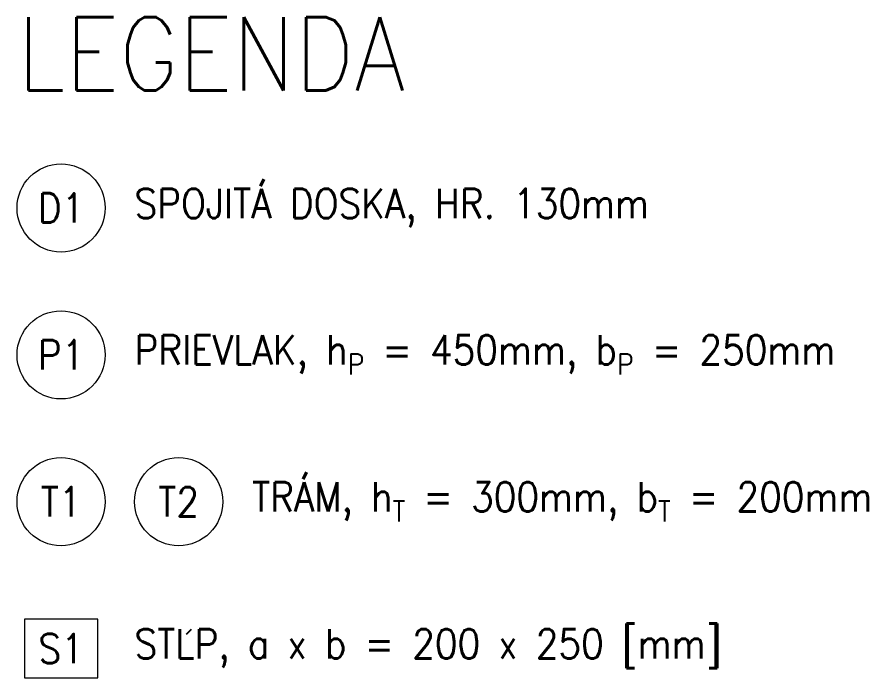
# Model space of a CAD drawing. Header units: millimetres. Extents: x 14694 to 27163, y 22435 to 29101.
# Drawn here: x 27104.9 to 27162.8, y 27596.3 to 27641.3 of the extents above; entities that cross this region are included whole.
import ezdxf

# ---------------------------------------------------------------- set-up
doc = ezdxf.new("R2010")
doc.units = ezdxf.units.MM
doc.header["$LTSCALE"] = 0.25
doc.header["$MEASUREMENT"] = 0
for name, color, linetype, lineweight in [('0.18', 51, 'Continuous', 18), ('0.25', 7, 'Continuous', 25), ('0.6', 10, 'Continuous', 60)]:
    doc.layers.add(name, color=color, linetype=linetype, lineweight=lineweight)
doc.styles.add('MyTextStyle', font='romans.shx', dxfattribs={"width": 0.9})

msp = doc.modelspace()

# ---------------------------------------------------------------- linework, layer by layer
at = {"layer": '0.18', "linetype": 'Continuous'}
msp.add_lwpolyline([(27110.351, 27600.267), (27105.351, 27600.267), (27105.351, 27596.267), (27110.351, 27596.267)], close=True, dxfattribs=at)
for centre in [(27107.851, 27628.267), (27107.851, 27618.267), (27107.851, 27608.267), (27115.851, 27608.267)]:
    msp.add_circle(centre, 3, dxfattribs=at)
at = {"layer": '0.25', "linetype": 'Continuous'}
msp.add_line((27116.383, 27599.247), (27116.737, 27599.6), dxfattribs=at)

# ---------------------------------------------------------------- texts
at = {"layer": '0.25', "linetype": 'Continuous', "char_height": 2, "style": 'MyTextStyle'}
for s, width, insert, attachment_point in [('\\A1;SPOJITÁ DOSKA, HR. 130{\\Fromans|c238;mm}', 45.07369, (27112.851, 27628.267), 4), ('\\A1;{\\Fromans|c238;D1}', 2, (27107.851, 27628.267), 5), ('\\A1;PRIEVLAK{\\Fromans|c238;, h\\H0.7x;\\S^ P;\\H1.42857x; = 450mm, b\\H0.7x;\\S^ P;\\H1.42857x; = 250mm}', 56.44447, (27112.851, 27618.267), 4), ('\\A1;{\\Fromans|c238;P1}', 2, (27107.851, 27618.267), 5), ('\\A1;{\\Fromans|c238;TRÁM, h\\H0.7x;\\S^ T;\\H1.42857x; = 300mm, b\\H0.7x;\\S^ T;\\H1.42857x; = 200mm}', 54.60009, (27120.851, 27608.267), 4), ('\\A1;{\\Fromans|c238;T1}', 2, (27107.851, 27608.267), 5), ('\\A1;{\\Fromans|c238;T2}', 2, (27115.851, 27608.267), 5), ('\\A1;STLP{\\Fromans|c238;, a x b = 200 x 250 [mm]}', 56.44447, (27112.851, 27598.267), 4), ('\\A1;{\\Fromans|c238;S1}', 2, (27107.851, 27598.267), 5)]:
    msp.add_mtext_dynamic_manual_height_columns(s, width=width, gutter_width=10, heights=[0], dxfattribs=dict(at, insert=insert, attachment_point=attachment_point))
at = {"layer": '0.6', "linetype": 'Continuous', "insert": (27104.851, 27636.267), "char_height": 5, "attachment_point": 7, "style": 'MyTextStyle'}
msp.add_mtext_dynamic_manual_height_columns('{\\FROMANS|C238;LEGENDA}', width=31.76158, gutter_width=500, heights=[0], dxfattribs=at)

doc.saveas('drawing.dxf')
